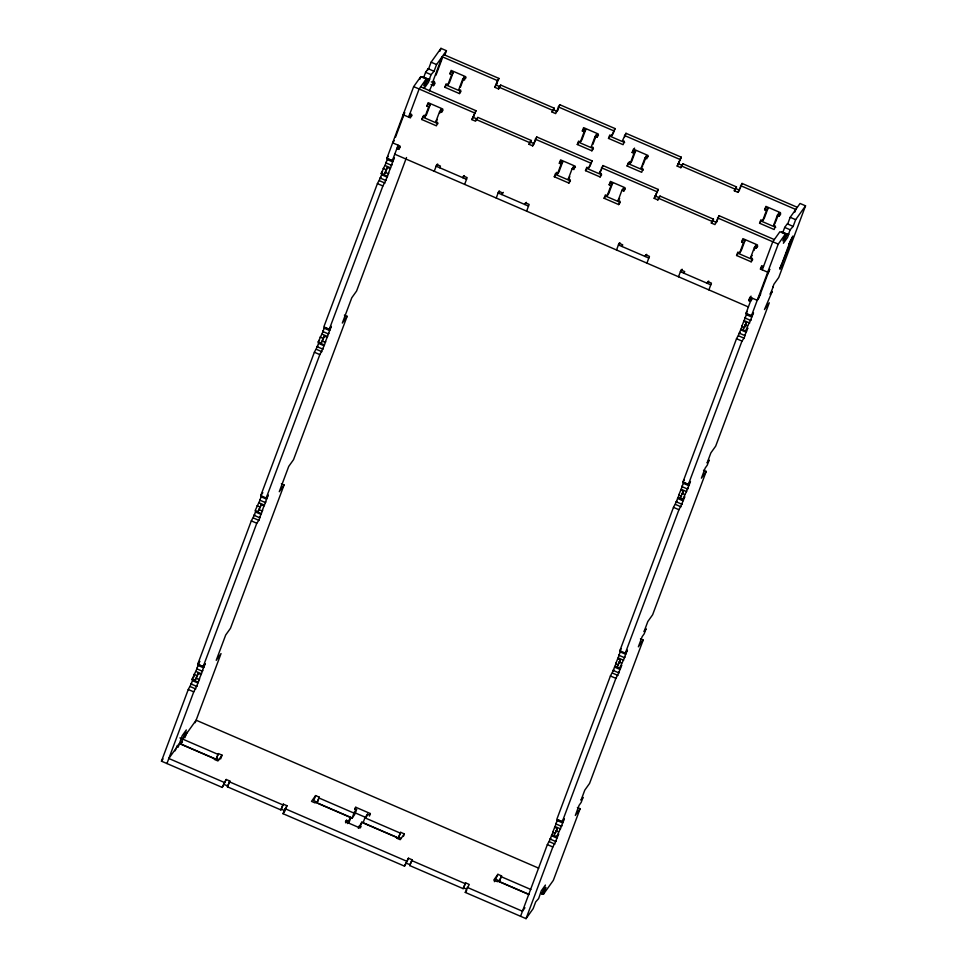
<?xml version="1.0" encoding="UTF-8"?>
<svg xmlns="http://www.w3.org/2000/svg" width="967" height="967" viewBox="0 0 967 967"><rect width="100%" height="100%" fill="white"/><g stroke="black" fill="none" stroke-linecap="round" stroke-linejoin="round"><path stroke-width="1.45" d="M285.99 808.243L286.945 805.716L283.295 804.145L280.889 809.923L227.426 786.824L229.832 781.046L226.181 779.475L222.229 787.416L161.465 761.174L188.263 689.507L191.587 683.246L191.067 683.971L196.543 686.328L197.05 685.603L193.738 691.864L166.94 763.543M192.046 679.39L197.256 668.064L196.748 668.789L202.212 671.146L202.732 670.433L199.057 679.583L196.325 678.399L194.778 680.563L192.046 679.39L194.113 676.501M197.727 664.208L251.311 520.875L254.635 514.601L254.128 515.326L259.591 517.696L260.111 516.97L258.842 520.343L256.787 523.232L203.191 666.577L197.727 664.208L199.782 661.319L196.748 668.789M259.797 500.157L260.316 499.431L255.095 510.745L257.838 511.93L261.271 504.701L264.003 505.886L265.78 501.788L265.26 502.514L259.797 500.157L261.574 496.059M267.037 498.416L260.776 495.575L314.372 352.23L317.684 345.968L317.176 346.694L322.64 349.051L323.159 348.338L319.835 354.599L266.239 497.932L268.306 495.044L265.26 502.514M318.155 342.113L323.365 330.799L322.845 331.512L328.321 333.881L328.828 333.156L325.166 342.306L322.434 341.133L320.887 343.297L318.155 342.113L319.521 340.191M329.288 329.3L382.884 185.954L386.208 179.693L385.688 180.418L380.224 178.061L380.744 177.336L377.42 183.597L323.824 326.943L329.288 329.3L331.355 326.411L328.321 333.881M388.214 173.673L388.734 172.948L387.465 176.32L381.203 173.48L386.413 162.154L385.893 162.879L391.369 165.236L391.877 164.523L388.214 173.673L385.482 172.489L383.935 174.664L387.368 167.436L390.1 168.609M391.369 165.236L394.403 157.778L392.348 160.667L386.873 158.298L413.671 86.631L420.79 76.635L426.266 79.004L423.739 85.749L427.982 79.004L422.506 76.647M191.067 683.971L192.844 679.874L198.32 682.231L199.577 678.858L199.057 679.583M254.128 515.326L255.892 511.229L261.368 513.598L262.625 510.225L262.117 510.951L259.374 509.766M317.176 346.694L318.953 342.596L324.416 344.965L325.674 341.593L325.166 342.306M322.845 331.512L324.622 327.426L330.098 329.783M380.224 178.061L382.001 173.963M385.893 162.879L387.67 158.781L393.146 161.151M395.467 137.302L402.949 117.273M403.13 116.789L404.714 112.571L403.166 114.735L410.455 117.889L411.712 114.517L409.887 113.731M194.778 680.563L198.223 673.346L200.955 674.519M257.838 511.93L261.271 504.701M320.887 343.297L324.32 336.069L327.051 337.253M419.787 79.342L420.79 76.635M196.325 678.399L198.223 673.346M322.434 341.133L324.32 336.069M385.482 172.489L387.368 167.436M392.348 160.667L398.126 145.207M427.982 79.004L424.308 88.154L428.429 82.376L429.686 79.004L429.179 79.729L423.703 77.372L425.601 72.307L428.176 68.693L434.038 71.304L436.564 64.559L446.44 50.707L440.964 48.35L431.101 62.19L428.574 68.935M196.543 686.328L198.32 682.231M202.212 671.146L205.258 663.688L203.191 666.577M259.591 517.696L261.368 513.598M262.117 510.951L264.003 505.886M322.64 349.051L324.416 344.965M385.688 180.418L387.465 176.32M397.352 149.22L398.404 146.416L400.229 147.202L398.682 149.365L396.857 148.58L398.404 146.416M409.851 116.463L410.697 114.215L408.63 117.104L419.134 88.988L426.266 79.004M427.547 70.386L428.176 68.693M398.682 149.365L399.951 145.993L392.65 142.838L394.198 140.674M175.075 750.851L177.614 745.352L176.985 747.044M178.146 747.225L182.195 735.718L186.317 729.94L180.756 744.155L216.004 759.385L218.409 753.595L222.047 755.179L220.633 758.962M429.179 79.729L431.064 74.664L434.038 71.304M439.912 51.166L440.964 48.35M185.229 735.488L186.885 732.357L184.866 737.748M429.372 90.874L433.808 80.986L432.273 85.084M435.984 75.172L442.149 58.685M195.177 722.724L221.032 653.583L216.221 660.328L225.686 635.029L230.484 628.296L284.08 484.95L281.349 483.766M344.397 315.133L347.129 316.318L293.533 459.651L288.734 466.396L279.27 491.695L284.08 484.95M406.503 157.512L356.593 291.019L351.783 297.763L342.33 323.051L347.129 316.318M444.856 54.926L446.44 50.707M431.028 84.576L433.458 85.628L434.715 82.255L432.902 81.47L442.149 56.727L497.437 80.612L498.984 78.448L443.684 54.563M439.634 111.556L441.46 112.341L443.007 110.178L441.182 109.392L439.634 111.556L435.851 121.673L437.676 122.458L436.419 125.831L421.83 119.533L423.099 116.161L424.924 116.947L426.459 114.783L430.242 104.666L428.429 103.88L426.882 106.044L428.707 106.829L430.242 104.666M426.882 106.044L428.139 102.671L442.717 108.969L441.46 112.341M421.83 119.533L424.223 115.121M424.924 116.947L428.707 106.829M444.844 87.272L446.379 85.108L460.969 91.406L459.422 93.569L444.844 87.272L446.101 83.899L447.926 84.685L449.462 82.521L453.245 72.404L451.432 71.618L449.885 73.782L451.71 74.568L453.245 72.404M449.885 73.782L451.142 70.41L465.731 76.707L464.462 80.08L462.637 79.294L458.854 89.411L460.679 90.197L459.422 93.569M447.926 84.685L451.71 74.568M439.767 113.187L441.182 109.392M460.401 87.248L464.184 77.13L466.009 77.916M434.256 171.256L436.782 164.511L440.42 166.082L439.792 167.775M216.004 759.385L218.409 753.595M222.229 787.416L226.181 779.475M530.569 142.125L534.219 143.696L532.672 145.872L529.022 144.288L531.197 140.445L477.734 117.345L475.559 121.201L471.908 119.618L475.982 110.709L420.681 86.825M471.908 119.618L475.982 110.709M227.426 786.824L229.832 781.046M735.851 188.601L739.501 190.173L737.954 192.348L734.316 190.765L736.491 186.909L683.016 163.822L680.841 167.678L677.19 166.094L681.264 157.186L625.975 133.301L622.53 140.529L624.356 141.315L623.099 144.687L608.509 138.39L609.778 135.017L611.603 135.803L613.138 133.639L615.036 128.575L559.736 104.69L555.674 113.61L552.024 112.027L554.2 108.183L500.737 85.084L498.561 88.94L494.911 87.356L497.437 80.612M494.911 87.356L498.984 78.448M498.561 88.94L500.737 85.084M464.631 184.383L467.158 177.638L463.507 176.054L462.879 177.747L464.426 175.583M496.228 198.03L498.754 191.285L502.393 192.856L501.764 194.548L503.311 192.373M529.022 144.288L531.197 140.445M280.889 809.923L283.295 804.145M540.722 893.037L543.454 894.209L545.98 887.464L541.75 894.209L545.412 885.059L541.29 890.837L538.655 898.548L535.682 901.909L533.155 908.654L526.036 918.65L465.272 892.408L469.225 884.454L465.574 882.883L463.169 888.661L409.706 865.562L412.111 859.784L408.461 858.212L404.508 866.154L282.993 813.67L286.945 805.716M532.672 145.872L536.733 136.951L592.034 160.836L590.136 165.901L588.589 168.065L586.776 167.279L585.506 170.651L600.096 176.949L601.643 174.785L587.054 168.488L585.506 170.651M534.848 142.016L536.733 136.951M552.024 112.027L554.2 108.183M559.736 104.69L557.222 111.435L553.571 109.863M526.616 211.157L529.13 204.412L525.492 202.828L524.851 204.52L526.399 202.345M315.617 795.587L313.731 800.652L317.381 802.223L319.267 797.171L315.617 795.587L311.507 801.365L315.145 802.948L315.665 802.223L350.9 817.441L349.014 822.506M319.267 797.171L316.862 802.948L317.381 802.223M554.296 176.756L555.844 174.58L570.421 180.889L568.874 183.053L554.296 176.756L555.554 173.383L557.379 174.169L558.926 172.005L562.709 161.888L560.884 161.09L559.337 163.266L561.162 164.052L562.709 161.888M559.337 163.266L560.594 159.893L575.184 166.191L573.914 169.563L572.101 168.778L568.318 178.895L570.131 179.681L568.874 183.053M555.844 174.58L556.678 172.331M557.379 174.169L561.162 164.052M577.299 144.494L578.846 142.33L593.424 148.628L591.877 150.792L577.299 144.494L578.556 141.122L580.381 141.907L581.929 139.744L585.712 129.626L583.887 128.829L582.339 131.004L584.165 131.79L585.712 129.626M582.339 131.004L583.597 127.632L598.186 133.929L596.929 137.302L595.104 136.516L591.321 146.633L593.146 147.419L591.877 150.792M580.381 141.907L584.165 131.79M572.694 169.14L573.636 166.602L575.462 167.388M592.868 144.458L596.651 134.34L598.464 135.138L596.929 137.302M588.589 168.065L592.034 160.836M345.557 822.796L346.5 820.27L348.325 821.056L350.9 817.441M347.383 823.582L348.325 821.056M354.829 809.802L355.771 807.264L370.361 813.561L369.418 816.1M318.216 803.529L352.097 818.167L353.995 813.114L356.569 809.5L354.744 808.714L355.771 807.264M356.569 809.5L354.671 814.565L352.097 818.167M611.603 135.803L615.036 128.575M600.096 176.949L601.353 173.576L599.528 172.791L602.973 165.562L658.261 189.447L654.188 198.356L657.838 199.927L660.014 196.083L713.477 219.171L711.313 223.026L714.951 224.598L719.025 215.689L774.313 239.574M601.547 169.358L602.973 165.562M358.322 828.308L361.839 822.168L397.086 837.386L396.567 838.111L400.217 839.682L404.327 833.905L400.689 832.333L398.283 838.111L363.036 822.893L364.934 817.84L367.508 814.226L369.334 815.012L370.361 813.561M360.425 825.963L361.839 822.168M366.566 816.752L367.508 814.226M624.549 137.096L625.975 133.301M604.121 198.271L605.656 196.108L620.246 202.405L618.699 204.569L604.121 198.271L605.378 194.899L607.203 195.685L608.751 193.521L612.534 183.404L610.709 182.618L609.162 184.782L610.987 185.567L612.534 183.404M609.162 184.782L610.419 181.409L625.008 187.707L623.739 191.079L621.926 190.294L618.143 200.411L619.956 201.196L618.699 204.569M607.203 195.685L610.987 185.567M648.289 156.654L646.464 155.868L644.929 158.032L641.145 168.149L642.958 168.935L641.701 172.307L627.124 166.01L628.381 162.637L630.206 163.423L631.753 161.259L635.537 151.142L633.711 150.356L632.164 152.52L633.989 153.306L635.537 151.142M632.164 152.52L633.421 149.148L648.011 155.445L646.742 158.818L644.929 158.032M627.124 166.01L629.505 161.598M633.711 150.356L634.545 148.108M630.206 163.423L633.989 153.306M643.164 164.716L646.464 155.868M616.535 249.994L619.061 243.249L622.7 244.82L622.071 246.512M398.283 838.111L400.689 832.333M403.384 836.443L404.327 833.905M404.508 866.154L408.461 858.212M654.188 198.356L658.261 189.447M657.838 199.927L660.014 196.083M409.706 865.562L412.111 859.784M677.19 166.094L681.264 157.186M680.841 167.678L683.016 163.822M646.923 263.121L649.437 256.376L645.799 254.792L645.158 256.485L646.705 254.321M678.508 276.767L681.034 270.023L684.684 271.594L684.056 273.286M681.07 271.896L682.073 269.201M711.313 223.026L713.477 219.171M463.169 888.661L465.574 882.883M719.025 215.689L716.499 222.434L712.848 220.863M734.316 190.765L736.491 186.909M737.954 192.348L742.027 183.428L797.316 207.313M740.517 187.477L742.027 183.428M708.896 289.882L711.41 283.138L707.771 281.566L707.143 283.258L708.678 281.083M494.367 881.699L497.908 874.325L501.547 875.909L499.141 881.686L528.961 894.56M499.141 881.686L501.547 875.909M736.576 255.493L738.123 253.318L752.701 259.627L751.154 261.791L736.576 255.493L737.833 252.121L739.658 252.907L741.206 250.743L744.989 240.614L743.164 239.828L741.616 242.004L743.442 242.79L744.989 240.614M741.616 242.004L742.886 238.631L757.463 244.929L756.206 248.301L754.381 247.516L750.597 257.633L752.423 258.419L751.154 261.791M739.658 252.907L743.442 242.79M777.383 215.254L779.209 216.04L780.756 213.864L778.931 213.078L777.383 215.254L773.6 225.371L775.425 226.157L774.156 229.53L759.578 223.232L760.836 219.86L762.661 220.645L764.208 218.482L767.991 208.352L766.166 207.567L764.619 209.742L766.444 210.528L767.991 208.352M764.619 209.742L765.888 206.37L780.466 212.667L779.209 216.04M762.661 220.645L766.444 210.528M754.03 250.405L755.928 245.34L757.741 246.126L756.206 248.301M775.619 221.939L778.931 213.078M748.663 300.544L750.211 298.368L752.036 299.166L750.489 301.329L748.663 300.544L749.933 297.171L757.221 300.314L758.769 298.15L769.273 270.047M767.907 273.697L769.792 269.322L767.725 272.21L760.437 269.056L761.694 265.683L763.519 266.481M750.211 298.368L751.057 296.12M520.56 916.293L547.358 844.614L550.682 838.353L550.163 839.078L555.638 841.435L556.146 840.722L552.834 846.983L526.036 918.65M562.286 821.684L615.882 678.338L619.206 672.077L618.687 672.802L613.223 670.445L613.731 669.72L610.407 675.981L556.823 819.327L562.286 821.684L564.341 818.795L563.084 822.168L561.307 826.265L555.844 823.896L557.621 819.811L563.084 822.168M626.133 653.535L619.871 650.682L673.467 507.349L676.779 501.087L676.271 501.8L681.735 504.17L682.255 503.444L678.931 509.706L625.335 653.051L627.402 650.162L624.356 657.62L618.892 655.263L620.669 651.166M682.92 482.05L736.516 338.704L739.84 332.443L739.32 333.168L744.783 335.525L745.303 334.812L744.046 338.184L741.979 341.073L688.383 484.407L682.92 482.05L684.298 480.128M752.241 316.257L746.766 313.9L744.989 317.986L750.465 320.355L753.498 312.885L751.444 315.774L745.968 313.417L751.746 297.957M762.262 269.853L772.766 241.738L779.886 231.754L785.361 234.111L782.835 240.856L787.078 234.111L781.602 231.754M550.163 839.078L553.209 831.608L552.689 832.333L555.421 833.518M552.689 832.333L556.351 823.183L555.844 823.896M613.223 670.445L616.257 662.975L615.737 663.7L618.469 664.873L616.934 667.049L619.666 668.221L621.721 665.332L618.687 672.802M615.737 663.7L619.412 654.538L618.892 655.263M676.271 501.8L679.305 494.342L678.786 495.056L681.53 496.24L679.982 498.404L682.714 499.588L684.769 496.7L681.735 504.17M678.786 495.056L682.46 485.905L681.94 486.631L687.416 488.988L687.924 488.262L682.714 499.588M681.94 486.631L683.717 482.533L689.193 484.89L690.45 481.518L688.383 484.407M739.32 333.168L742.354 325.698L741.846 326.423L744.578 327.608L746.464 322.543L743.732 321.358L741.846 326.423M743.732 321.358L745.509 317.273L744.989 317.986M554.575 827.269L557.318 828.453L553.873 835.681L556.617 836.866L558.672 833.977L555.638 841.435M616.934 667.049L620.367 659.82L617.635 658.636M679.982 498.404L683.415 491.176L680.683 490.003M743.031 329.771L746.464 322.543M555.892 832.249L557.318 828.453M618.953 663.616L620.367 659.82M682.472 493.714L683.415 491.176M556.617 836.866L561.827 825.54L561.307 826.265M619.666 668.221L624.875 656.907L624.356 657.62M750.465 320.355L750.972 319.63L747.66 325.891L745.762 330.956L747.829 328.067L744.783 335.525M751.444 315.774L778.23 244.107L785.361 234.111M787.078 234.111L783.403 243.273L787.525 237.495L788.782 234.123L788.274 234.836L782.799 232.479L784.696 227.426L787.271 223.812L793.133 226.411L795.66 219.666L805.535 205.826L800.06 203.457L790.196 217.309L787.67 224.054M687.416 488.988L689.193 484.89M794.741 212.232L795.768 209.476L740.48 185.591M788.274 234.836L790.16 229.783L793.133 226.411M780.224 268.052L790.728 239.949M780.732 267.327L780.103 269.019L792.904 236.093L791.248 239.224M577.396 807.518L580.127 808.702L553.329 880.369L543.454 894.209M640.444 638.885L643.176 640.057L589.58 783.403L584.781 790.148L580.998 800.265L583.053 797.376L581.167 802.429L579.1 805.318L575.317 815.435L580.127 808.702M703.492 470.24L706.224 471.425L652.628 614.77L647.83 621.503L644.046 631.632L646.101 628.743L644.215 633.796L642.148 636.685L638.365 646.802L643.176 640.057M805.535 205.826L778.737 277.493L773.926 284.238L772.669 287.61L773.177 286.885L770.143 294.355L772.21 291.466L764.474 309.537L769.273 302.792L715.689 446.125L710.878 452.87L707.095 462.988L709.149 460.099L707.264 465.163L705.197 468.052L701.413 478.169L706.224 471.425M423.703 77.372L424.223 76.647M403.444 115.943L403.964 115.218M433.458 85.628L435.005 83.452L431.355 81.881M386.873 158.298L388.25 156.376M381.203 173.48L382.569 171.546M462.637 79.294L464.184 77.13M435.851 121.673L437.398 119.509M437.688 164.027L436.141 166.203L466.529 179.318M472.537 117.938L474.084 115.762M495.539 85.676L497.086 83.513M260.776 495.575L262.831 492.687M499.492 191.043L498.126 192.965L528.502 206.092M556.303 111.918L557.85 109.754M572.101 168.778L573.636 166.602M595.104 136.516L596.651 134.34M568.318 178.895L569.853 176.719M161.465 761.174L163.048 758.95M608.509 138.39L610.056 136.226L624.646 142.524M182.654 739.102L196.12 720.197L538.655 868.161M180.756 744.155L182.437 741.798M599.528 172.791L601.075 170.627M621.926 190.294L623.461 188.13L625.286 188.916L623.739 191.079M222.047 755.179L217.926 760.956L214.287 759.373L214.795 758.66L179.56 743.43L168.826 758.479L224.126 782.363M618.143 200.411L619.678 198.247M641.145 168.149L642.68 165.986M619.968 242.765L618.433 244.941L648.809 258.056M654.828 196.676L656.363 194.5M677.831 164.414L679.366 162.238M282.993 813.67L285.047 810.781L281.409 809.198M681.783 269.781L680.405 271.703L710.781 284.83M715.58 222.918L717.127 220.754M738.583 190.656L740.13 188.492M759.578 223.232L761.126 221.056L775.703 227.366M754.381 247.516L755.928 245.34M346.5 820.27L345.473 821.708L360.062 828.018L361.09 826.567L359.265 825.782M750.597 257.633L752.145 255.457M773.6 225.371L775.147 223.196M782.799 232.479L783.318 231.754M760.437 269.056L761.984 266.892M792.275 237.785L788.951 244.047L789.471 243.321M745.968 313.417L747.346 311.483M760.135 294.5L760.642 293.775L757.221 300.314M781.481 264.68L779.704 268.778L781.771 265.889M619.871 650.682L621.237 648.76M465.272 892.408L466.65 890.474M497.908 874.325L493.786 880.103L497.425 881.686L497.945 880.961L529.118 894.427M524.936 907.759L522.458 911.228L467.158 887.343M558.201 106.866L613.489 130.738M624.428 135.465L679.716 159.35M496.458 85.193L500.108 86.764M678.737 163.931L682.388 165.502M499.19 87.248L552.665 110.347M681.469 165.986L734.944 189.085M431.101 62.19L436.564 64.559M790.196 217.309L795.66 219.666M425.601 72.307L431.064 74.664M784.696 227.426L790.16 229.783M628.671 163.846L643.248 170.144M413.671 86.631L474.434 112.873M535.198 139.127L590.486 163M601.426 167.726L656.714 191.611M717.478 217.853L778.23 244.107M473.455 117.454L477.106 119.026M655.735 196.192L659.385 197.764M476.187 119.509L529.65 142.608M658.467 198.247L711.942 221.346M423.377 117.37L437.966 123.667M409.573 114.674L412.002 115.714M394.766 154.2L748.385 306.95M387.163 159.507L392.626 161.864M746.258 314.613L751.722 316.983M385.156 165.526L390.62 167.895M744.252 320.645L749.715 323.002M383.089 168.415L385.821 169.6M744.916 324.707L747.66 325.891M741.097 329.07L746.56 331.439M381.482 174.689L386.957 177.046M740.577 329.795L746.053 332.152M379.475 180.708L384.951 183.065M738.57 335.815L744.046 338.184M377.42 183.597L382.884 185.954M736.516 338.704L741.979 341.073M324.114 328.139L329.578 330.509M683.21 483.258L688.673 485.615M322.096 334.171L327.571 336.528M681.191 489.278L686.667 491.635M320.041 337.06L322.773 338.232M681.868 493.351L684.6 494.524M678.048 497.715L683.512 500.072M318.433 343.321L323.897 345.678M677.529 498.428L682.992 500.797M316.427 349.341L321.89 351.71M675.522 504.46L680.986 506.817M314.372 352.23L319.835 354.599M673.467 507.349L678.931 509.706M261.054 496.784L266.529 499.141M620.149 651.891L625.625 654.248M259.047 502.804L264.523 505.161M618.143 657.911L623.618 660.28M256.992 505.693L259.724 506.877M618.82 661.984L621.551 663.169M614.988 666.348L620.463 668.705M255.385 511.954L260.848 514.323M614.48 667.073L619.944 669.43M253.378 517.986L258.842 520.343M612.474 673.092L617.937 675.449M251.311 520.875L256.787 523.232M610.407 675.981L615.882 678.338M198.525 664.692L203.989 667.061M198.005 665.417L203.481 667.774M557.101 820.524L562.576 822.893M195.999 671.436L201.474 673.806M555.094 826.555L560.57 828.912M193.944 674.325L196.676 675.51M555.771 830.617L558.503 831.801M551.939 834.98L557.415 837.349M192.336 680.599L197.8 682.956M551.432 835.706L556.895 838.063M190.33 686.618L195.793 688.975M549.425 841.725L554.889 844.094M188.263 689.507L193.738 691.864M547.358 844.614L552.834 846.983M353.886 812.328L365.816 817.478M179.91 737.918L217.889 754.32M318.747 797.884L353.995 813.114M364.934 817.84L400.169 833.058M501.039 876.622L530.859 889.507M216.511 758.66L218.941 759.711M398.791 837.398L401.22 838.449M496.011 879.39L499.661 880.961M229.312 781.771L282.787 804.87M411.591 860.509L465.067 883.608M284.878 808.605L406.406 861.101M224.296 784.527L227.934 786.111M406.575 863.265L410.213 864.849M463.689 887.936L466.118 888.987"/></g></svg>
